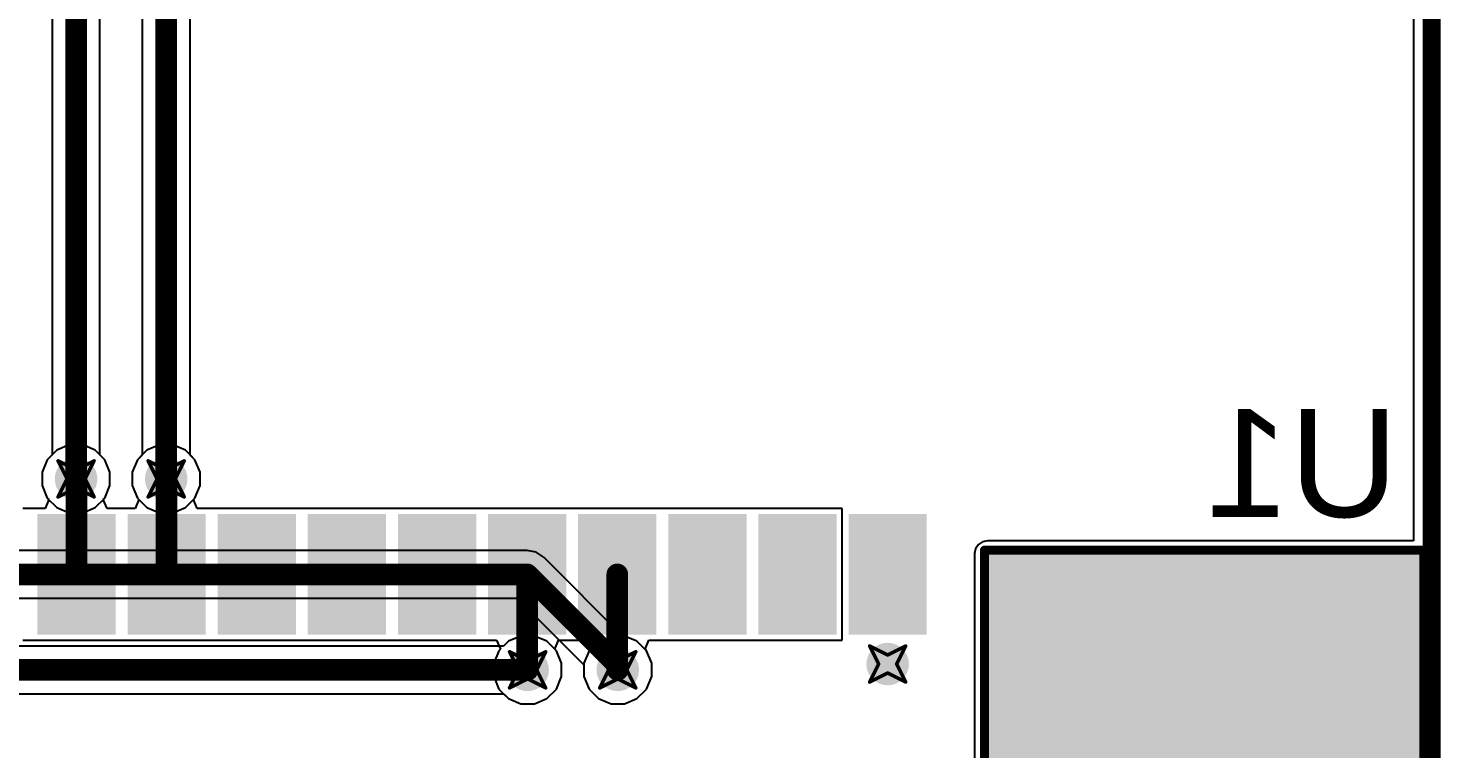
# Model space of a CAD drawing. Header units: inches. Extents: x -11 to 1110, y -7 to 455.
# Drawn here: x 684.22 to 704.13, y 25.84 to 36 of the extents above; entities that cross this region are included whole.
import ezdxf

# ---------------------------------------------------------------- set-up
doc = ezdxf.new("R2010")
doc.units = ezdxf.units.IN
for name, color, linetype in [('Board_outline', 216, 'Continuous'), ('Bottom Layer', 5, 'Continuous'), ('Bottom Overlay', 54, 'Continuous'), ('Bottom Paste', 16, 'Continuous'), ('Bottom Solder', 6, 'Continuous'), ('Drill Drawing', 1, 'Continuous'), ('Keep-Out Layer', 6, 'Continuous'), ('Top Layer', 1, 'Continuous'), ('Via Holes', 16, 'Continuous')]:
    doc.layers.add(name, color=color, linetype=linetype)
doc.styles.add('Arial', font='', dxfattribs={"height": 0.2})
doc.styles.get('Arial').set_extended_font_data('Arial')

msp = doc.modelspace()

# ---------------------------------------------------------------- hatches: boundary and pattern name
at = {"layer": 'Bottom Layer'}
h = msp.add_hatch(color=5, dxfattribs=at)
edge = h.paths.add_edge_path()
edge.add_arc((684.897, 29.646), 0.3, 0, 360)
h = msp.add_hatch(color=5, dxfattribs=at)
edge = h.paths.add_edge_path()
edge.add_arc((686.167, 29.646), 0.3, 0, 360)
for points in [[(684.453, 27.55), (684.453, 29.05), (685.353, 29.05), (685.353, 27.55)], [(685.723, 27.55), (685.723, 29.05), (686.623, 29.05), (686.623, 27.55)], [(686.993, 27.55), (686.993, 29.05), (687.893, 29.05), (687.893, 27.55)], [(688.263, 27.55), (688.263, 29.05), (689.163, 29.05), (689.163, 27.55)], [(689.533, 27.55), (689.533, 29.05), (690.433, 29.05), (690.433, 27.55)], [(690.803, 27.55), (690.803, 29.05), (691.703, 29.05), (691.703, 27.55)], [(692.073, 27.55), (692.073, 29.05), (692.973, 29.05), (692.973, 27.55)], [(693.343, 27.55), (693.343, 29.05), (694.243, 29.05), (694.243, 27.55)], [(694.613, 27.55), (694.613, 29.05), (695.513, 29.05), (695.513, 27.55)], [(695.883, 27.55), (695.883, 29.05), (696.783, 29.05), (696.783, 27.55)]]:
    msp.add_hatch(color=5, dxfattribs=at).paths.add_polyline_path(points)
h = msp.add_hatch(color=5, dxfattribs=at)
edge = h.paths.add_edge_path()
edge.add_arc((696.333, 27.036), 0.3, 0, 360)
h = msp.add_hatch(color=5, dxfattribs=at)
edge = h.paths.add_edge_path()
edge.add_arc((691.26, 26.954), 0.3, 0, 360)
h = msp.add_hatch(color=5, dxfattribs=at)
edge = h.paths.add_edge_path()
edge.add_arc((692.53, 26.954), 0.3, 0, 360)
at = {"layer": 'Bottom Overlay'}
for points in [[(700.662, 26.078), (703.202, 26.078), (703.202, 26.611), (700.662, 26.611)], [(701.195, 24.071), (701.195, 26.611), (700.662, 26.611), (700.662, 24.071)]]:
    msp.add_hatch(color=54, dxfattribs=at).paths.add_polyline_path(points)
at = {"layer": 'Bottom Paste'}
for points in [[(684.453, 27.55), (684.453, 29.05), (685.353, 29.05), (685.353, 27.55)], [(685.723, 27.55), (685.723, 29.05), (686.623, 29.05), (686.623, 27.55)], [(686.993, 27.55), (686.993, 29.05), (687.893, 29.05), (687.893, 27.55)], [(688.263, 27.55), (688.263, 29.05), (689.163, 29.05), (689.163, 27.55)], [(689.533, 27.55), (689.533, 29.05), (690.433, 29.05), (690.433, 27.55)], [(690.803, 27.55), (690.803, 29.05), (691.703, 29.05), (691.703, 27.55)], [(692.073, 27.55), (692.073, 29.05), (692.973, 29.05), (692.973, 27.55)], [(693.343, 27.55), (693.343, 29.05), (694.243, 29.05), (694.243, 27.55)], [(694.613, 27.55), (694.613, 29.05), (695.513, 29.05), (695.513, 27.55)], [(695.883, 27.55), (695.883, 29.05), (696.783, 29.05), (696.783, 27.55)]]:
    msp.add_hatch(color=16, dxfattribs=at).paths.add_polyline_path(points)
at = {"layer": 'Bottom Solder'}
for points in [[(684.352, 27.448), (684.352, 29.151), (685.455, 29.151), (685.455, 27.448)], [(685.622, 27.448), (685.622, 29.151), (686.725, 29.151), (686.725, 27.448)], [(686.892, 27.448), (686.892, 29.151), (687.995, 29.151), (687.995, 27.448)], [(688.162, 27.448), (688.162, 29.151), (689.265, 29.151), (689.265, 27.448)], [(689.432, 27.448), (689.432, 29.151), (690.535, 29.151), (690.535, 27.448)], [(690.702, 27.448), (690.702, 29.151), (691.805, 29.151), (691.805, 27.448)], [(691.972, 27.448), (691.972, 29.151), (693.075, 29.151), (693.075, 27.448)], [(693.242, 27.448), (693.242, 29.151), (694.345, 29.151), (694.345, 27.448)], [(694.512, 27.448), (694.512, 29.151), (695.615, 29.151), (695.615, 27.448)], [(695.782, 27.448), (695.782, 29.151), (696.885, 29.151), (696.885, 27.448)]]:
    msp.add_hatch(color=6, dxfattribs=at).paths.add_polyline_path(points)
at = {"layer": 'Keep-Out Layer'}
msp.add_hatch(color=6, dxfattribs=at).paths.add_polyline_path([(703.836, 10.507), (703.836, 28.592), (697.74, 28.592), (697.74, 10.507)])
at = {"layer": 'Top Layer'}
h = msp.add_hatch(color=1, dxfattribs=at)
edge = h.paths.add_edge_path()
edge.add_arc((684.897, 29.646), 0.3, 0, 360)
h = msp.add_hatch(color=1, dxfattribs=at)
edge = h.paths.add_edge_path()
edge.add_arc((686.167, 29.646), 0.3, 0, 360)
h = msp.add_hatch(color=1, dxfattribs=at)
edge = h.paths.add_edge_path()
edge.add_arc((696.333, 27.036), 0.3, 0, 360)
h = msp.add_hatch(color=1, dxfattribs=at)
edge = h.paths.add_edge_path()
edge.add_arc((691.26, 26.954), 0.3, 0, 360)
h = msp.add_hatch(color=1, dxfattribs=at)
edge = h.paths.add_edge_path()
edge.add_arc((692.53, 26.954), 0.3, 0, 360)
at = {"layer": 'Via Holes'}
h = msp.add_hatch(color=7, dxfattribs=at)
edge = h.paths.add_edge_path()
edge.add_arc((684.897, 29.646), 0.15, 0, 360)
h = msp.add_hatch(color=7, dxfattribs=at)
edge = h.paths.add_edge_path()
edge.add_arc((686.167, 29.646), 0.15, 0, 360)
h = msp.add_hatch(color=7, dxfattribs=at)
edge = h.paths.add_edge_path()
edge.add_arc((691.26, 26.954), 0.15, 0, 360)
h = msp.add_hatch(color=7, dxfattribs=at)
edge = h.paths.add_edge_path()
edge.add_arc((692.53, 26.954), 0.15, 0, 360)
h = msp.add_hatch(color=7, dxfattribs=at)
edge = h.paths.add_edge_path()
edge.add_arc((696.333, 27.036), 0.15, 0, 360)

# ---------------------------------------------------------------- linework, layer by layer
at = {"layer": 'Board_outline'}
msp.add_lwpolyline([(704, 0, 0.254, 0.254, 0), (704, 370, 0.254, 0.254, 0)], format="xyseb", dxfattribs=at)
at = {"layer": 'Bottom Layer'}
for p, q in [((703.741, 369.741), (703.741, 28.773)), ((684.802, 30.124), (684.626, 30.051)), ((684.992, 30.124), (684.802, 30.124)), ((685.167, 30.051), (684.992, 30.124)), ((686.072, 30.124), (685.896, 30.051)), ((686.262, 30.124), (686.072, 30.124)), ((686.437, 30.051), (686.262, 30.124)), ((684.492, 29.917), (684.419, 29.741)), ((684.626, 30.051), (684.492, 29.917)), ((685.302, 29.917), (685.167, 30.051)), ((685.375, 29.741), (685.302, 29.917)), ((685.762, 29.917), (685.689, 29.741)), ((685.896, 30.051), (685.762, 29.917)), ((686.572, 29.917), (686.437, 30.051)), ((686.645, 29.741), (686.572, 29.917)), ((684.419, 29.741), (684.419, 29.551)), ((685.375, 29.551), (685.375, 29.741)), ((685.689, 29.741), (685.689, 29.551)), ((686.645, 29.551), (686.645, 29.741)), ((684.419, 29.551), (684.492, 29.375)), ((685.302, 29.375), (685.375, 29.551)), ((685.689, 29.551), (685.762, 29.375)), ((686.572, 29.375), (686.645, 29.551)), ((684.512, 29.355), (684.46, 29.228)), ((684.492, 29.375), (684.512, 29.355)), ((685.281, 29.355), (685.302, 29.375)), ((685.334, 29.228), (685.281, 29.355)), ((685.782, 29.355), (685.73, 29.228)), ((685.762, 29.375), (685.782, 29.355)), ((686.551, 29.355), (686.572, 29.375)), ((686.604, 29.228), (686.551, 29.355)), ((684.276, 29.228), (684.149, 29.228)), ((684.46, 29.228), (684.276, 29.228)), ((685.546, 29.228), (685.334, 29.228)), ((685.73, 29.228), (685.546, 29.228)), ((686.816, 29.228), (686.604, 29.228)), ((686.928, 29.228), (686.816, 29.228)), ((687.959, 29.228), (686.928, 29.228)), ((688.086, 29.228), (687.959, 29.228)), ((688.198, 29.228), (688.086, 29.228)), ((689.229, 29.228), (688.198, 29.228)), ((689.356, 29.228), (689.229, 29.228)), ((689.468, 29.228), (689.356, 29.228)), ((690.499, 29.228), (689.468, 29.228)), ((690.626, 29.228), (690.499, 29.228)), ((690.738, 29.228), (690.626, 29.228)), ((691.769, 29.228), (690.738, 29.228)), ((691.896, 29.228), (691.769, 29.228)), ((692.008, 29.228), (691.896, 29.228)), ((693.039, 29.228), (692.008, 29.228)), ((693.166, 29.228), (693.039, 29.228)), ((693.278, 29.228), (693.166, 29.228)), ((694.309, 29.228), (693.278, 29.228)), ((694.436, 29.228), (694.309, 29.228)), ((694.548, 29.228), (694.436, 29.228)), ((695.691, 29.228), (694.548, 29.228)), ((695.691, 27.372), (695.691, 29.228)), ((697.612, 28.72), (697.573, 28.661)), ((697.671, 28.759), (697.612, 28.72)), ((697.74, 28.773), (697.671, 28.759)), ((703.741, 28.773), (697.74, 28.773)), ((697.573, 28.661), (697.559, 28.592)), ((697.559, 28.592), (697.559, 10.507)), ((684.149, 27.372), (684.261, 27.372)), ((684.261, 27.372), (684.388, 27.372)), ((684.388, 27.372), (685.419, 27.372)), ((685.419, 27.372), (685.531, 27.372)), ((685.531, 27.372), (685.658, 27.372)), ((685.658, 27.372), (686.689, 27.372)), ((686.689, 27.372), (686.801, 27.372)), ((686.801, 27.372), (686.928, 27.372)), ((686.928, 27.372), (687.959, 27.372)), ((687.959, 27.372), (688.071, 27.372)), ((688.071, 27.372), (688.198, 27.372)), ((688.198, 27.372), (689.229, 27.372)), ((689.229, 27.372), (689.341, 27.372)), ((689.341, 27.372), (689.468, 27.372)), ((689.468, 27.372), (690.499, 27.372)), ((690.499, 27.372), (690.611, 27.372)), ((690.611, 27.372), (690.823, 27.372)), ((690.823, 27.372), (690.876, 27.245)), ((691.644, 27.245), (691.697, 27.372)), ((691.697, 27.372), (691.881, 27.372)), ((691.881, 27.372), (692.093, 27.372)), ((692.093, 27.372), (692.146, 27.245)), ((692.914, 27.245), (692.967, 27.372)), ((692.967, 27.372), (693.151, 27.372)), ((693.151, 27.372), (693.278, 27.372)), ((693.278, 27.372), (694.309, 27.372)), ((694.309, 27.372), (694.421, 27.372)), ((694.421, 27.372), (694.548, 27.372)), ((694.548, 27.372), (695.691, 27.372)), ((690.855, 27.224), (690.782, 27.049)), ((690.876, 27.245), (690.855, 27.224)), ((691.665, 27.224), (691.644, 27.245)), ((691.738, 27.049), (691.665, 27.224)), ((692.125, 27.224), (692.052, 27.049)), ((692.146, 27.245), (692.125, 27.224)), ((692.935, 27.224), (692.914, 27.245)), ((693.008, 27.049), (692.935, 27.224)), ((690.782, 27.049), (690.782, 26.859)), ((691.738, 26.859), (691.738, 27.049)), ((692.052, 27.049), (692.052, 26.859)), ((693.008, 26.859), (693.008, 27.049)), ((690.782, 26.859), (690.855, 26.683)), ((690.855, 26.683), (690.989, 26.549)), ((691.531, 26.549), (691.665, 26.683)), ((691.665, 26.683), (691.738, 26.859)), ((692.052, 26.859), (692.125, 26.683)), ((692.125, 26.683), (692.259, 26.549)), ((692.801, 26.549), (692.935, 26.683)), ((692.935, 26.683), (693.008, 26.859)), ((690.989, 26.549), (691.165, 26.476)), ((691.165, 26.476), (691.355, 26.476)), ((691.355, 26.476), (691.531, 26.549)), ((692.259, 26.549), (692.435, 26.476)), ((692.435, 26.476), (692.625, 26.476)), ((692.625, 26.476), (692.801, 26.549))]:
    msp.add_line(p, q, dxfattribs=at)
for points in [[(684.903, 28.3, 0.305, 0.305, 0), (684.903, 29.639, 0.305, 0.305, 0)], [(686.173, 28.3, 0.305, 0.305, 0), (686.173, 29.639, 0.305, 0.305, 0)], [(691.253, 26.96, 0.305, 0.305, 0), (691.253, 28.3, 0.305, 0.305, 0)], [(692.523, 26.96, 0.305, 0.305, 0), (692.523, 28.3, 0.305, 0.305, 0)]]:
    msp.add_lwpolyline(points, format="xyseb", dxfattribs=at)
for points in [[(684.827, 29.639, 0.152, 0.152, 1), (684.98, 29.639, 0.152, 0.152, 1)], [(686.097, 29.639, 0.152, 0.152, 1), (686.25, 29.639, 0.152, 0.152, 1)], [(684.827, 28.3, 0.152, 0.152, 1), (684.98, 28.3, 0.152, 0.152, 1)], [(686.097, 28.3, 0.152, 0.152, 1), (686.25, 28.3, 0.152, 0.152, 1)], [(691.177, 28.3, 0.152, 0.152, 1), (691.33, 28.3, 0.152, 0.152, 1)], [(692.447, 28.3, 0.152, 0.152, 1), (692.6, 28.3, 0.152, 0.152, 1)], [(691.177, 26.96, 0.152, 0.152, 1), (691.33, 26.96, 0.152, 0.152, 1)], [(692.447, 26.96, 0.152, 0.152, 1), (692.6, 26.96, 0.152, 0.152, 1)]]:
    msp.add_lwpolyline(points, format="xyseb", close=True, dxfattribs=at)
at = {"layer": 'Bottom Overlay'}
for points in [[(697.697, 28.641, 0.127, 0.127, 0), (703.887, 28.641, 0.127, 0.127, 0)], [(697.697, 10.454, 0.127, 0.127, 0), (697.697, 28.636, 0.127, 0.127, 0)], [(703.887, 10.454, 0.127, 0.127, 0), (703.887, 28.641, 0.127, 0.127, 0)]]:
    msp.add_lwpolyline(points, format="xyseb", dxfattribs=at)
for points in [[(697.666, 28.641, 0.0635, 0.0635, 1), (697.729, 28.641, 0.0635, 0.0635, 1)], [(697.666, 28.636, 0.0635, 0.0635, 1), (697.729, 28.636, 0.0635, 0.0635, 1)], [(703.856, 28.641, 0.0635, 0.0635, 1), (703.919, 28.641, 0.0635, 0.0635, 1)], [(703.856, 28.641, 0.0635, 0.0635, 1), (703.919, 28.641, 0.0635, 0.0635, 1)]]:
    msp.add_lwpolyline(points, format="xyseb", close=True, dxfattribs=at)
at = {"layer": 'Drill Drawing'}
for points in [[(684.643, 29.9, 0.0508, 0.0508, 0), (684.897, 29.773, 0.0508, 0.0508, 0)], [(684.643, 29.9, 0.0508, 0.0508, 0), (684.77, 29.646, 0.0508, 0.0508, 0)], [(684.897, 29.773, 0.0508, 0.0508, 0), (685.151, 29.9, 0.0508, 0.0508, 0)], [(685.024, 29.646, 0.0508, 0.0508, 0), (685.151, 29.9, 0.0508, 0.0508, 0)], [(685.913, 29.9, 0.0508, 0.0508, 0), (686.167, 29.773, 0.0508, 0.0508, 0)], [(685.913, 29.9, 0.0508, 0.0508, 0), (686.04, 29.646, 0.0508, 0.0508, 0)], [(686.167, 29.773, 0.0508, 0.0508, 0), (686.421, 29.9, 0.0508, 0.0508, 0)], [(686.294, 29.646, 0.0508, 0.0508, 0), (686.421, 29.9, 0.0508, 0.0508, 0)], [(684.643, 29.392, 0.0508, 0.0508, 0), (684.77, 29.646, 0.0508, 0.0508, 0)], [(685.024, 29.646, 0.0508, 0.0508, 0), (685.151, 29.392, 0.0508, 0.0508, 0)], [(685.913, 29.392, 0.0508, 0.0508, 0), (686.04, 29.646, 0.0508, 0.0508, 0)], [(686.294, 29.646, 0.0508, 0.0508, 0), (686.421, 29.392, 0.0508, 0.0508, 0)], [(684.643, 29.392, 0.0508, 0.0508, 0), (684.897, 29.519, 0.0508, 0.0508, 0)], [(684.897, 29.519, 0.0508, 0.0508, 0), (685.151, 29.392, 0.0508, 0.0508, 0)], [(685.913, 29.392, 0.0508, 0.0508, 0), (686.167, 29.519, 0.0508, 0.0508, 0)], [(686.167, 29.519, 0.0508, 0.0508, 0), (686.421, 29.392, 0.0508, 0.0508, 0)], [(696.079, 27.29, 0.0508, 0.0508, 0), (696.333, 27.163, 0.0508, 0.0508, 0)], [(696.079, 27.29, 0.0508, 0.0508, 0), (696.206, 27.036, 0.0508, 0.0508, 0)], [(696.333, 27.163, 0.0508, 0.0508, 0), (696.587, 27.29, 0.0508, 0.0508, 0)], [(696.46, 27.036, 0.0508, 0.0508, 0), (696.587, 27.29, 0.0508, 0.0508, 0)], [(691.006, 27.208, 0.0508, 0.0508, 0), (691.26, 27.081, 0.0508, 0.0508, 0)], [(691.006, 27.208, 0.0508, 0.0508, 0), (691.133, 26.954, 0.0508, 0.0508, 0)], [(691.26, 27.081, 0.0508, 0.0508, 0), (691.514, 27.208, 0.0508, 0.0508, 0)], [(691.387, 26.954, 0.0508, 0.0508, 0), (691.514, 27.208, 0.0508, 0.0508, 0)], [(692.276, 27.208, 0.0508, 0.0508, 0), (692.53, 27.081, 0.0508, 0.0508, 0)], [(692.276, 27.208, 0.0508, 0.0508, 0), (692.403, 26.954, 0.0508, 0.0508, 0)], [(692.53, 27.081, 0.0508, 0.0508, 0), (692.784, 27.208, 0.0508, 0.0508, 0)], [(692.657, 26.954, 0.0508, 0.0508, 0), (692.784, 27.208, 0.0508, 0.0508, 0)], [(691.006, 26.7, 0.0508, 0.0508, 0), (691.133, 26.954, 0.0508, 0.0508, 0)], [(691.387, 26.954, 0.0508, 0.0508, 0), (691.514, 26.7, 0.0508, 0.0508, 0)], [(692.276, 26.7, 0.0508, 0.0508, 0), (692.403, 26.954, 0.0508, 0.0508, 0)], [(692.657, 26.954, 0.0508, 0.0508, 0), (692.784, 26.7, 0.0508, 0.0508, 0)], [(696.079, 26.782, 0.0508, 0.0508, 0), (696.206, 27.036, 0.0508, 0.0508, 0)], [(696.079, 26.782, 0.0508, 0.0508, 0), (696.333, 26.909, 0.0508, 0.0508, 0)], [(696.333, 26.909, 0.0508, 0.0508, 0), (696.587, 26.782, 0.0508, 0.0508, 0)], [(696.46, 27.036, 0.0508, 0.0508, 0), (696.587, 26.782, 0.0508, 0.0508, 0)], [(691.006, 26.7, 0.0508, 0.0508, 0), (691.26, 26.827, 0.0508, 0.0508, 0)], [(691.26, 26.827, 0.0508, 0.0508, 0), (691.514, 26.7, 0.0508, 0.0508, 0)], [(692.276, 26.7, 0.0508, 0.0508, 0), (692.53, 26.827, 0.0508, 0.0508, 0)], [(692.53, 26.827, 0.0508, 0.0508, 0), (692.784, 26.7, 0.0508, 0.0508, 0)]]:
    msp.add_lwpolyline(points, format="xyseb", dxfattribs=at)
for points in [[(684.63, 29.9, 0.0254, 0.0254, 1), (684.655, 29.9, 0.0254, 0.0254, 1)], [(684.63, 29.9, 0.0254, 0.0254, 1), (684.655, 29.9, 0.0254, 0.0254, 1)], [(685.138, 29.9, 0.0254, 0.0254, 1), (685.163, 29.9, 0.0254, 0.0254, 1)], [(685.138, 29.9, 0.0254, 0.0254, 1), (685.163, 29.9, 0.0254, 0.0254, 1)], [(685.9, 29.9, 0.0254, 0.0254, 1), (685.925, 29.9, 0.0254, 0.0254, 1)], [(685.9, 29.9, 0.0254, 0.0254, 1), (685.925, 29.9, 0.0254, 0.0254, 1)], [(686.408, 29.9, 0.0254, 0.0254, 1), (686.433, 29.9, 0.0254, 0.0254, 1)], [(686.408, 29.9, 0.0254, 0.0254, 1), (686.433, 29.9, 0.0254, 0.0254, 1)], [(684.757, 29.646, 0.0254, 0.0254, 1), (684.782, 29.646, 0.0254, 0.0254, 1)], [(684.757, 29.646, 0.0254, 0.0254, 1), (684.782, 29.646, 0.0254, 0.0254, 1)], [(684.884, 29.773, 0.0254, 0.0254, 1), (684.909, 29.773, 0.0254, 0.0254, 1)], [(684.884, 29.773, 0.0254, 0.0254, 1), (684.909, 29.773, 0.0254, 0.0254, 1)], [(685.011, 29.646, 0.0254, 0.0254, 1), (685.036, 29.646, 0.0254, 0.0254, 1)], [(685.011, 29.646, 0.0254, 0.0254, 1), (685.036, 29.646, 0.0254, 0.0254, 1)], [(686.027, 29.646, 0.0254, 0.0254, 1), (686.052, 29.646, 0.0254, 0.0254, 1)], [(686.027, 29.646, 0.0254, 0.0254, 1), (686.052, 29.646, 0.0254, 0.0254, 1)], [(686.154, 29.773, 0.0254, 0.0254, 1), (686.179, 29.773, 0.0254, 0.0254, 1)], [(686.154, 29.773, 0.0254, 0.0254, 1), (686.179, 29.773, 0.0254, 0.0254, 1)], [(686.281, 29.646, 0.0254, 0.0254, 1), (686.306, 29.646, 0.0254, 0.0254, 1)], [(686.281, 29.646, 0.0254, 0.0254, 1), (686.306, 29.646, 0.0254, 0.0254, 1)], [(684.884, 29.519, 0.0254, 0.0254, 1), (684.909, 29.519, 0.0254, 0.0254, 1)], [(684.884, 29.519, 0.0254, 0.0254, 1), (684.909, 29.519, 0.0254, 0.0254, 1)], [(686.154, 29.519, 0.0254, 0.0254, 1), (686.179, 29.519, 0.0254, 0.0254, 1)], [(686.154, 29.519, 0.0254, 0.0254, 1), (686.179, 29.519, 0.0254, 0.0254, 1)], [(684.63, 29.392, 0.0254, 0.0254, 1), (684.655, 29.392, 0.0254, 0.0254, 1)], [(684.63, 29.392, 0.0254, 0.0254, 1), (684.655, 29.392, 0.0254, 0.0254, 1)], [(685.138, 29.392, 0.0254, 0.0254, 1), (685.163, 29.392, 0.0254, 0.0254, 1)], [(685.138, 29.392, 0.0254, 0.0254, 1), (685.163, 29.392, 0.0254, 0.0254, 1)], [(685.9, 29.392, 0.0254, 0.0254, 1), (685.925, 29.392, 0.0254, 0.0254, 1)], [(685.9, 29.392, 0.0254, 0.0254, 1), (685.925, 29.392, 0.0254, 0.0254, 1)], [(686.408, 29.392, 0.0254, 0.0254, 1), (686.433, 29.392, 0.0254, 0.0254, 1)], [(686.408, 29.392, 0.0254, 0.0254, 1), (686.433, 29.392, 0.0254, 0.0254, 1)], [(696.067, 27.29, 0.0254, 0.0254, 1), (696.092, 27.29, 0.0254, 0.0254, 1)], [(696.067, 27.29, 0.0254, 0.0254, 1), (696.092, 27.29, 0.0254, 0.0254, 1)], [(696.575, 27.29, 0.0254, 0.0254, 1), (696.6, 27.29, 0.0254, 0.0254, 1)], [(696.575, 27.29, 0.0254, 0.0254, 1), (696.6, 27.29, 0.0254, 0.0254, 1)], [(690.993, 27.208, 0.0254, 0.0254, 1), (691.019, 27.208, 0.0254, 0.0254, 1)], [(690.993, 27.208, 0.0254, 0.0254, 1), (691.019, 27.208, 0.0254, 0.0254, 1)], [(691.247, 27.081, 0.0254, 0.0254, 1), (691.273, 27.081, 0.0254, 0.0254, 1)], [(691.247, 27.081, 0.0254, 0.0254, 1), (691.273, 27.081, 0.0254, 0.0254, 1)], [(691.501, 27.208, 0.0254, 0.0254, 1), (691.527, 27.208, 0.0254, 0.0254, 1)], [(691.501, 27.208, 0.0254, 0.0254, 1), (691.527, 27.208, 0.0254, 0.0254, 1)], [(692.263, 27.208, 0.0254, 0.0254, 1), (692.289, 27.208, 0.0254, 0.0254, 1)], [(692.263, 27.208, 0.0254, 0.0254, 1), (692.289, 27.208, 0.0254, 0.0254, 1)], [(692.517, 27.081, 0.0254, 0.0254, 1), (692.543, 27.081, 0.0254, 0.0254, 1)], [(692.517, 27.081, 0.0254, 0.0254, 1), (692.543, 27.081, 0.0254, 0.0254, 1)], [(692.771, 27.208, 0.0254, 0.0254, 1), (692.797, 27.208, 0.0254, 0.0254, 1)], [(692.771, 27.208, 0.0254, 0.0254, 1), (692.797, 27.208, 0.0254, 0.0254, 1)], [(696.321, 27.163, 0.0254, 0.0254, 1), (696.346, 27.163, 0.0254, 0.0254, 1)], [(696.321, 27.163, 0.0254, 0.0254, 1), (696.346, 27.163, 0.0254, 0.0254, 1)], [(691.12, 26.954, 0.0254, 0.0254, 1), (691.146, 26.954, 0.0254, 0.0254, 1)], [(691.12, 26.954, 0.0254, 0.0254, 1), (691.146, 26.954, 0.0254, 0.0254, 1)], [(691.374, 26.954, 0.0254, 0.0254, 1), (691.4, 26.954, 0.0254, 0.0254, 1)], [(691.374, 26.954, 0.0254, 0.0254, 1), (691.4, 26.954, 0.0254, 0.0254, 1)], [(692.39, 26.954, 0.0254, 0.0254, 1), (692.416, 26.954, 0.0254, 0.0254, 1)], [(692.39, 26.954, 0.0254, 0.0254, 1), (692.416, 26.954, 0.0254, 0.0254, 1)], [(692.644, 26.954, 0.0254, 0.0254, 1), (692.67, 26.954, 0.0254, 0.0254, 1)], [(692.644, 26.954, 0.0254, 0.0254, 1), (692.67, 26.954, 0.0254, 0.0254, 1)], [(696.194, 27.036, 0.0254, 0.0254, 1), (696.219, 27.036, 0.0254, 0.0254, 1)], [(696.194, 27.036, 0.0254, 0.0254, 1), (696.219, 27.036, 0.0254, 0.0254, 1)], [(696.321, 26.909, 0.0254, 0.0254, 1), (696.346, 26.909, 0.0254, 0.0254, 1)], [(696.321, 26.909, 0.0254, 0.0254, 1), (696.346, 26.909, 0.0254, 0.0254, 1)], [(696.448, 27.036, 0.0254, 0.0254, 1), (696.473, 27.036, 0.0254, 0.0254, 1)], [(696.448, 27.036, 0.0254, 0.0254, 1), (696.473, 27.036, 0.0254, 0.0254, 1)], [(690.993, 26.7, 0.0254, 0.0254, 1), (691.019, 26.7, 0.0254, 0.0254, 1)], [(690.993, 26.7, 0.0254, 0.0254, 1), (691.019, 26.7, 0.0254, 0.0254, 1)], [(691.247, 26.827, 0.0254, 0.0254, 1), (691.273, 26.827, 0.0254, 0.0254, 1)], [(691.247, 26.827, 0.0254, 0.0254, 1), (691.273, 26.827, 0.0254, 0.0254, 1)], [(691.501, 26.7, 0.0254, 0.0254, 1), (691.527, 26.7, 0.0254, 0.0254, 1)], [(691.501, 26.7, 0.0254, 0.0254, 1), (691.527, 26.7, 0.0254, 0.0254, 1)], [(692.263, 26.7, 0.0254, 0.0254, 1), (692.289, 26.7, 0.0254, 0.0254, 1)], [(692.263, 26.7, 0.0254, 0.0254, 1), (692.289, 26.7, 0.0254, 0.0254, 1)], [(692.517, 26.827, 0.0254, 0.0254, 1), (692.543, 26.827, 0.0254, 0.0254, 1)], [(692.517, 26.827, 0.0254, 0.0254, 1), (692.543, 26.827, 0.0254, 0.0254, 1)], [(692.771, 26.7, 0.0254, 0.0254, 1), (692.797, 26.7, 0.0254, 0.0254, 1)], [(692.771, 26.7, 0.0254, 0.0254, 1), (692.797, 26.7, 0.0254, 0.0254, 1)], [(696.067, 26.782, 0.0254, 0.0254, 1), (696.092, 26.782, 0.0254, 0.0254, 1)], [(696.067, 26.782, 0.0254, 0.0254, 1), (696.092, 26.782, 0.0254, 0.0254, 1)], [(696.575, 26.782, 0.0254, 0.0254, 1), (696.6, 26.782, 0.0254, 0.0254, 1)], [(696.575, 26.782, 0.0254, 0.0254, 1), (696.6, 26.782, 0.0254, 0.0254, 1)]]:
    msp.add_lwpolyline(points, format="xyseb", close=True, dxfattribs=at)
at = {"layer": 'Top Layer'}
for p, q in [((703.741, 369.741), (703.741, 28.773)), ((684.56, 43.639), (684.56, 29.985)), ((685.233, 29.985), (685.233, 43.778)), ((686.503, 29.985), (686.503, 43.601)), ((685.83, 43.461), (685.83, 29.985)), ((684.492, 29.917), (684.419, 29.741)), ((684.56, 29.985), (684.492, 29.917)), ((685.302, 29.917), (685.233, 29.985)), ((685.375, 29.741), (685.302, 29.917)), ((685.762, 29.917), (685.689, 29.741)), ((685.83, 29.985), (685.762, 29.917)), ((686.572, 29.917), (686.503, 29.985)), ((686.645, 29.741), (686.572, 29.917)), ((684.419, 29.741), (684.419, 29.551)), ((685.375, 29.551), (685.375, 29.741)), ((685.689, 29.741), (685.689, 29.551)), ((686.645, 29.551), (686.645, 29.741)), ((684.419, 29.551), (684.492, 29.375)), ((685.302, 29.375), (685.375, 29.551)), ((685.689, 29.551), (685.762, 29.375)), ((686.572, 29.375), (686.645, 29.551)), ((684.492, 29.375), (684.626, 29.241)), ((685.167, 29.241), (685.302, 29.375)), ((685.762, 29.375), (685.896, 29.241)), ((686.437, 29.241), (686.572, 29.375)), ((684.626, 29.241), (684.802, 29.168)), ((684.802, 29.168), (684.992, 29.168)), ((684.992, 29.168), (685.167, 29.241)), ((685.896, 29.241), (686.072, 29.168)), ((686.072, 29.168), (686.262, 29.168)), ((686.262, 29.168), (686.437, 29.241)), ((697.612, 28.72), (697.573, 28.661)), ((697.671, 28.759), (697.612, 28.72)), ((697.74, 28.773), (697.671, 28.759)), ((703.741, 28.773), (697.74, 28.773)), ((691.253, 28.636), (681.203, 28.636)), ((691.382, 28.611), (691.253, 28.636)), ((691.491, 28.538), (691.382, 28.611)), ((692.598, 27.431), (691.491, 28.538)), ((697.573, 28.661), (697.559, 28.592)), ((697.559, 28.592), (697.559, 10.507)), ((681.343, 27.963), (691.114, 27.963)), ((691.114, 27.963), (692.052, 27.025)), ((690.921, 27.29), (681.711, 27.29)), ((690.989, 27.359), (690.921, 27.29)), ((691.165, 27.431), (690.989, 27.359)), ((691.355, 27.431), (691.165, 27.431)), ((691.531, 27.359), (691.355, 27.431)), ((691.665, 27.224), (691.531, 27.359)), ((692.625, 27.431), (692.598, 27.431)), ((692.801, 27.359), (692.625, 27.431)), ((692.935, 27.224), (692.801, 27.359)), ((691.738, 27.049), (691.665, 27.224)), ((693.008, 27.049), (692.935, 27.224)), ((691.738, 26.859), (691.738, 27.049)), ((692.052, 27.025), (692.052, 26.859)), ((693.008, 26.859), (693.008, 27.049)), ((691.531, 26.549), (691.665, 26.683)), ((691.665, 26.683), (691.738, 26.859)), ((692.052, 26.859), (692.125, 26.683)), ((692.125, 26.683), (692.259, 26.549)), ((692.801, 26.549), (692.935, 26.683)), ((692.935, 26.683), (693.008, 26.859)), ((681.851, 26.617), (690.921, 26.617)), ((690.921, 26.617), (690.989, 26.549)), ((690.989, 26.549), (691.165, 26.476)), ((691.165, 26.476), (691.355, 26.476)), ((691.355, 26.476), (691.531, 26.549)), ((692.259, 26.549), (692.435, 26.476)), ((692.435, 26.476), (692.625, 26.476)), ((692.625, 26.476), (692.801, 26.549))]:
    msp.add_line(p, q, dxfattribs=at)
for points in [[(684.897, 29.646, 0.305, 0.305, 0), (684.897, 43.778, 0.305, 0.305, 0)], [(686.167, 29.646, 0.305, 0.305, 0), (686.167, 43.601, 0.305, 0.305, 0)], [(681.203, 28.3, 0.305, 0.305, 0), (691.253, 28.3, 0.305, 0.305, 0)], [(691.253, 28.3, 0.305, 0.305, 0), (692.53, 27.023, 0.305, 0.305, 0)], [(681.711, 26.954, 0.305, 0.305, 0), (691.26, 26.954, 0.305, 0.305, 0)], [(692.53, 26.954, 0.305, 0.305, 0), (692.53, 27.023, 0.305, 0.305, 0)]]:
    msp.add_lwpolyline(points, format="xyseb", dxfattribs=at)
for points in [[(684.821, 29.646, 0.152, 0.152, 1), (684.973, 29.646, 0.152, 0.152, 1)], [(686.091, 29.646, 0.152, 0.152, 1), (686.243, 29.646, 0.152, 0.152, 1)], [(691.177, 28.3, 0.152, 0.152, 1), (691.33, 28.3, 0.152, 0.152, 1)], [(691.177, 28.3, 0.152, 0.152, 1), (691.33, 28.3, 0.152, 0.152, 1)], [(691.184, 26.954, 0.152, 0.152, 1), (691.336, 26.954, 0.152, 0.152, 1)], [(692.454, 27.023, 0.152, 0.152, 1), (692.606, 27.023, 0.152, 0.152, 1)], [(692.454, 27.023, 0.152, 0.152, 1), (692.606, 27.023, 0.152, 0.152, 1)], [(692.454, 26.954, 0.152, 0.152, 1), (692.606, 26.954, 0.152, 0.152, 1)]]:
    msp.add_lwpolyline(points, format="xyseb", close=True, dxfattribs=at)

# ---------------------------------------------------------------- texts
at = {"layer": 'Bottom Overlay', "style": 'Arial', "text_generation_flag": 2}
msp.add_text('U1', height=1.524, dxfattribs=at).set_placement((703.529, 29.109))

doc.saveas('drawing.dxf')
